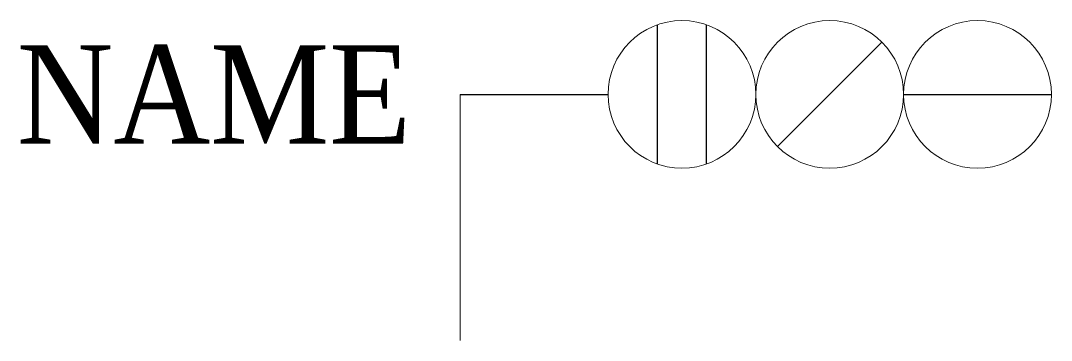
# Model space of a CAD drawing. Header units: millimetres. Extents: x -8.9 to 12, y 0 to 6.5.
import ezdxf
from ezdxf.enums import TextEntityAlignment as Align

# ---------------------------------------------------------------- set-up
doc = ezdxf.new("R2010")
doc.units = ezdxf.units.MM
doc.styles.add('CHINESE', font='TIMES.TTF', dxfattribs={"width": 0.9})

msp = doc.modelspace()

# ---------------------------------------------------------------- linework, layer by layer
at = {"color": 1, "linetype": 'Continuous'}
for p, q in [((4, 3.586), (4, 6.414)), ((5, 3.586), (5, 6.414))]:
    msp.add_line(p, q, dxfattribs=at)
at = {"color": 2, "linetype": 'Continuous'}
msp.add_line((6.439, 3.939), (8.561, 6.061), dxfattribs=at)
at = {"color": 0, "lineweight": 0}
msp.add_line((0, 5), (0, 0), dxfattribs=at)
at = {"color": 0, "linetype": 'Continuous'}
msp.add_line((0, 5), (3, 5), dxfattribs=at)
at = {"color": 3, "linetype": 'Continuous'}
msp.add_line((9, 5), (12, 5), dxfattribs=at)
at = {"color": 1, "lineweight": 0}
msp.add_circle((4.5, 5), 1.5, dxfattribs=at)
at = {"color": 2, "lineweight": 0}
msp.add_circle((7.5, 5), 1.5, dxfattribs=at)
at = {"color": 3, "lineweight": 0}
msp.add_circle((10.5, 5), 1.5, dxfattribs=at)

# ---------------------------------------------------------------- texts
at = {"style": 'CHINESE', "width": 0.9}
msp.add_attdef('NAME', text='NAME', height=2, dxfattribs=at).set_placement((-1, 4), align=Align.RIGHT)

doc.saveas('drawing.dxf')
